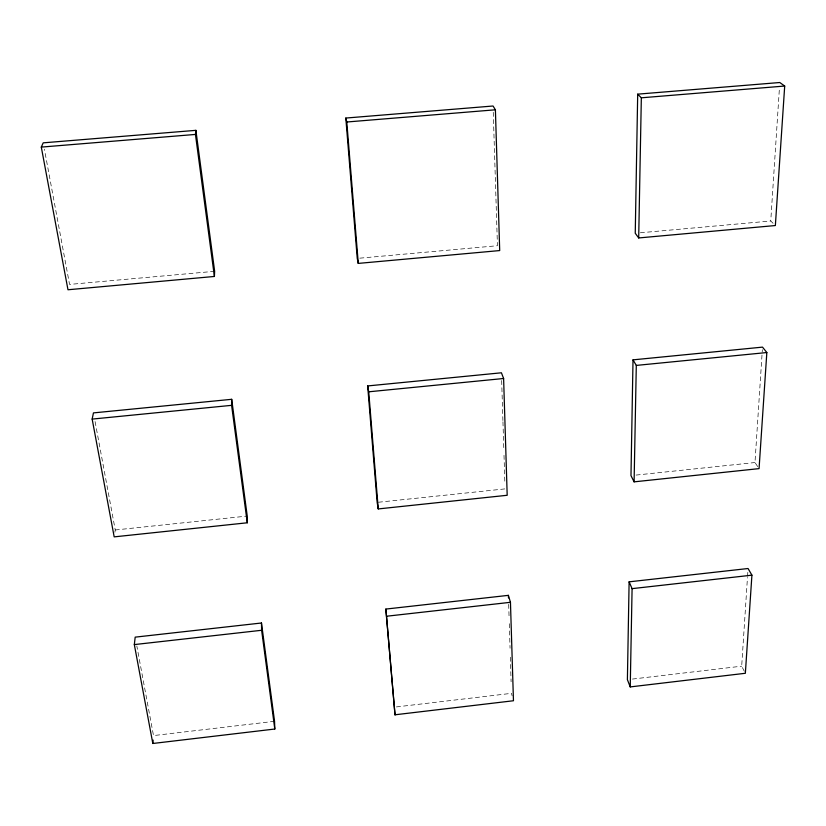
<?xml version="1.0" encoding="UTF-8"?>
<svg xmlns="http://www.w3.org/2000/svg" width="826" height="826" viewBox="0 0 826 826"><rect width="100%" height="100%" fill="white"/><g stroke="black" fill="none" stroke-linecap="round" stroke-linejoin="round"><path stroke-width="0.62" stroke-dasharray="4.13 3.1" d="M744.298 671.249L741.686 666.179L747.468 577.508M747.561 576.228L747.809 572.366M757.7 466.597L754.974 462.539L762.346 349.697M773.053 223.257L770.751 220.986L779.455 87.649M114.897 532.274L115.248 529.982L94.866 420.444M274.552 721.304L153.502 735.584L136.827 645.984M396.418 706.922L511.47 693.344L512.13 695.812M632.468 679.065L741.686 666.179M115.248 529.982L247.232 516.064M378.432 502.239L505.058 488.889L505.77 491.016M636.092 475.074L754.974 462.539M214.646 271.3L69.549 284.423L44.387 149.165M359.806 258.166L497.438 245.714L493.215 111.128M640.356 232.777L770.751 220.986M501.661 380.528L502.91 420.517M502.951 421.807L503.85 450.191M504.005 455.343L504.892 483.726M508.682 604.374L509.043 615.979M509.281 623.723L510.055 648.214M510.334 657.238L511.098 681.739"/><path stroke-width="1.24" d="M247.273 522.786L231.6 405.339L231.693 399.309L93.452 412.897L92.161 419.092L114.184 536.869L247.273 522.786L247.232 516.064L231.693 399.309M629.113 581.834L627.399 679.664L630.238 686.912L745.351 673.283L751.918 575.164L748.057 568.515L629.113 581.834L632.086 588.639L630.238 686.912M633.015 359.857L630.981 475.611L634.1 481.847L759.063 468.621L766.838 352.537L762.512 347.126L633.015 359.857L636.299 365.412L634.1 481.847M637.693 94.154L635.246 233.242L638.694 237.95L775.356 225.539L784.7 86.038L779.785 82.517L637.693 94.154L641.337 97.809L638.694 237.95M214.399 276.462L214.646 271.3L195.886 130.343L43.21 142.846L41.3 147.1L67.98 289.761L214.399 276.462L195.442 134.431L195.886 130.343M152.82 743.483L134.328 644.59L135.185 637.145L261.47 623L274.552 721.304L274.8 729.028L152.82 743.483L153.12 740.096M395.004 714.789L513.462 700.747L510.458 602.309L508.393 595.35L385.856 609.072L395.004 714.789L385.856 609.072M134.328 644.59L261.625 630.279L261.47 623M386.981 616.186L510.458 602.309M632.086 588.639L751.918 575.164M378.256 508.93L507.185 495.28L503.612 378.504L501.423 372.794L367.663 385.938L377.162 502.373L378.256 508.93L368.726 391.803L367.663 385.938M92.161 419.092L231.6 405.339M368.726 391.803L503.612 378.504M636.299 365.412L766.838 352.537M358.288 263.401L499.699 250.567L495.394 109.796L493.06 106.007L345.815 118.056L357.255 258.393L358.288 263.401L346.786 122L345.815 118.056M41.3 147.1L195.442 134.431M346.786 122L495.394 109.796M641.337 97.809L784.7 86.038M261.625 630.279L274.8 729.028M508.393 595.35L508.475 597.931"/></g></svg>
